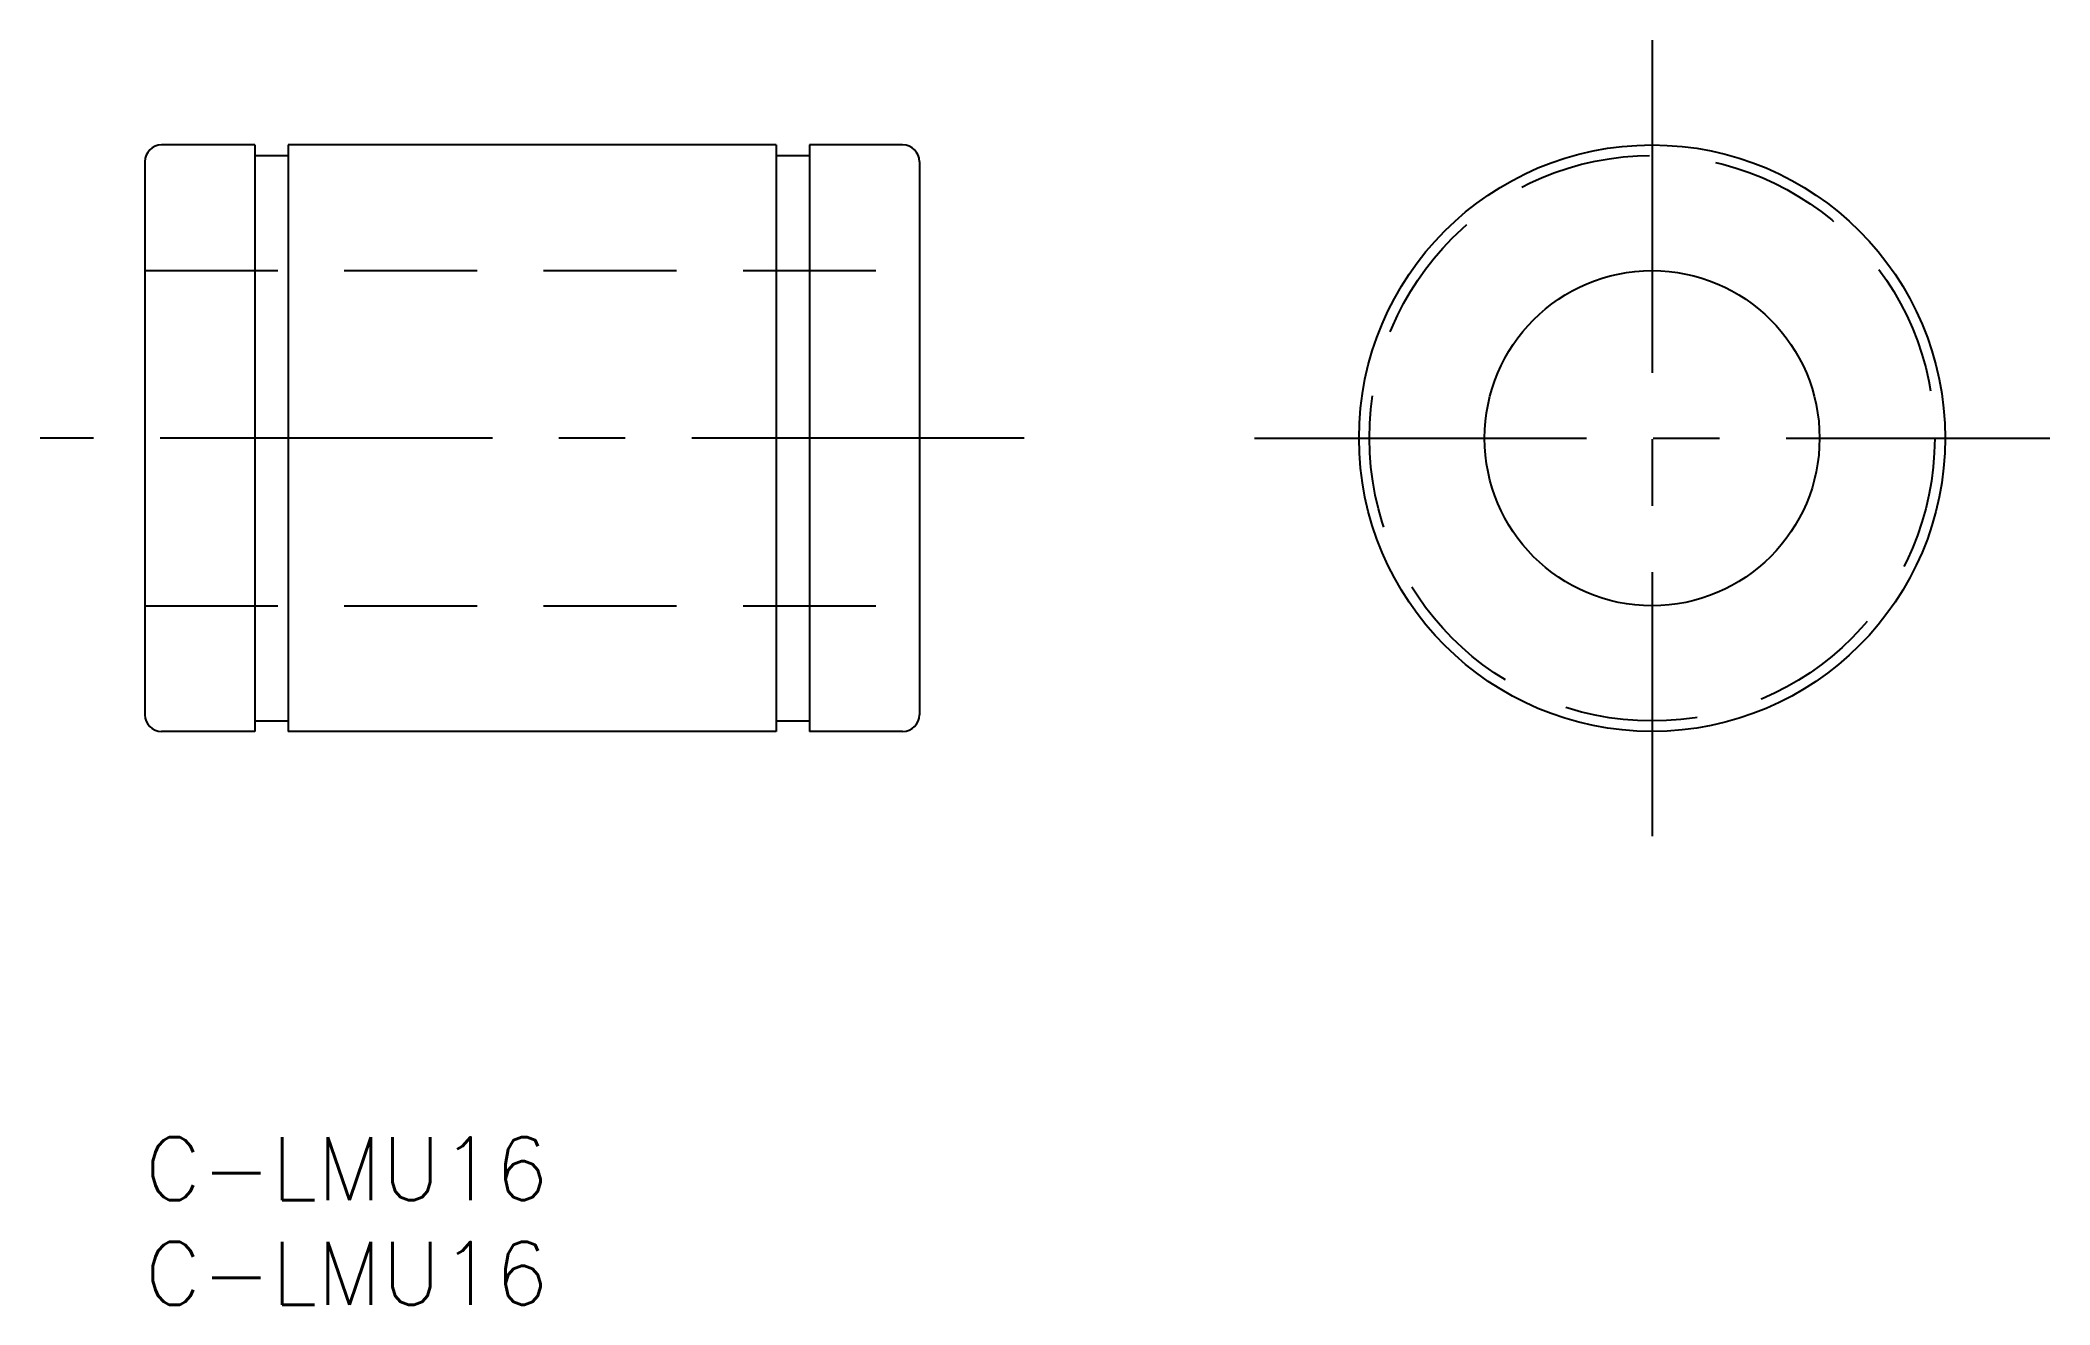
# Model space of a CAD drawing. Extents: x -5 to 91, y -8 to 52.4.
import ezdxf
from ezdxf.enums import TextEntityAlignment as Align

# ---------------------------------------------------------------- set-up
doc = ezdxf.new("R2010")
doc.units = 0
doc.header["$LTSCALE"] = 0.5
doc.linetypes.add('CENTER', pattern=[50.8, 31.75, -6.35, 6.35, -6.35])
doc.linetypes.add('DASHED', pattern=[19.05, 12.7, -6.35])
doc.layers.get('0').update_dxf_attribs({"linetype": 'CONTINUOUS'})
doc.layers.add('CENTER', color=1, linetype='CENTER')
doc.styles.get("Standard").update_dxf_attribs({"font": 'txt.shx', "height": 3, "bigfont": 'bigfont.shx'})

msp = doc.modelspace()

# ---------------------------------------------------------------- linework, layer by layer
at = {"color": 7, "linetype": 'CONTINUOUS'}
for p, q in [((5.25, 47.372), (0.8, 47.372)), ((5.25, 47.372), (5.25, 19.372)), ((30.15, 47.372), (6.85, 47.372)), ((6.85, 47.372), (6.85, 19.372)), ((30.15, 47.372), (30.15, 19.372)), ((36.2, 47.372), (31.75, 47.372)), ((31.75, 47.372), (31.75, 19.372)), ((0, 46.572), (0, 20.172)), ((5.25, 46.872), (6.85, 46.872)), ((30.15, 46.872), (31.75, 46.872)), ((37, 46.572), (37, 20.172)), ((5.25, 19.372), (0.8, 19.372)), ((5.25, 19.872), (6.85, 19.872)), ((30.15, 19.372), (6.85, 19.372)), ((30.15, 19.872), (31.75, 19.872)), ((36.2, 19.372), (31.75, 19.372))]:
    msp.add_line(p, q, dxfattribs=at)
at = {"color": 3, "linetype": 'DASHED'}
for p, q in [((0, 41.372), (37, 41.372)), ((0, 25.372), (37, 25.372))]:
    msp.add_line(p, q, dxfattribs=at)
at = {"color": 7, "linetype": 'CONTINUOUS'}
for radius in [14, 8]:
    msp.add_circle((72, 33.372), radius, dxfattribs=at)
at = {"color": 3, "linetype": 'DASHED'}
msp.add_circle((72, 33.372), 13.5, dxfattribs=at)
at = {"color": 7, "linetype": 'CONTINUOUS'}
for centre, start, end in [((0.8, 46.572), 90, 180), ((36.2, 46.572), 0, 90), ((0.8, 20.172), 180, 270), ((36.2, 20.172), 270, 0)]:
    msp.add_arc(centre, 0.8, start, end, dxfattribs=at)
at = {"layer": 'CENTER', "color": 1, "linetype": 'CENTER'}
for p, q in [((72, 52.372), (72, 14.372)), ((42, 33.372), (-5, 33.372)), ((53, 33.372), (91, 33.372))]:
    msp.add_line(p, q, dxfattribs=at)

# ---------------------------------------------------------------- texts
at = {"color": 7, "linetype": 'CONTINUOUS'}
for p in [(0, 0), (0, -5)]:
    msp.add_text('C-LMU16', height=3, dxfattribs=at).set_placement(p, align=Align.TOP_LEFT)

doc.saveas('drawing.dxf')
